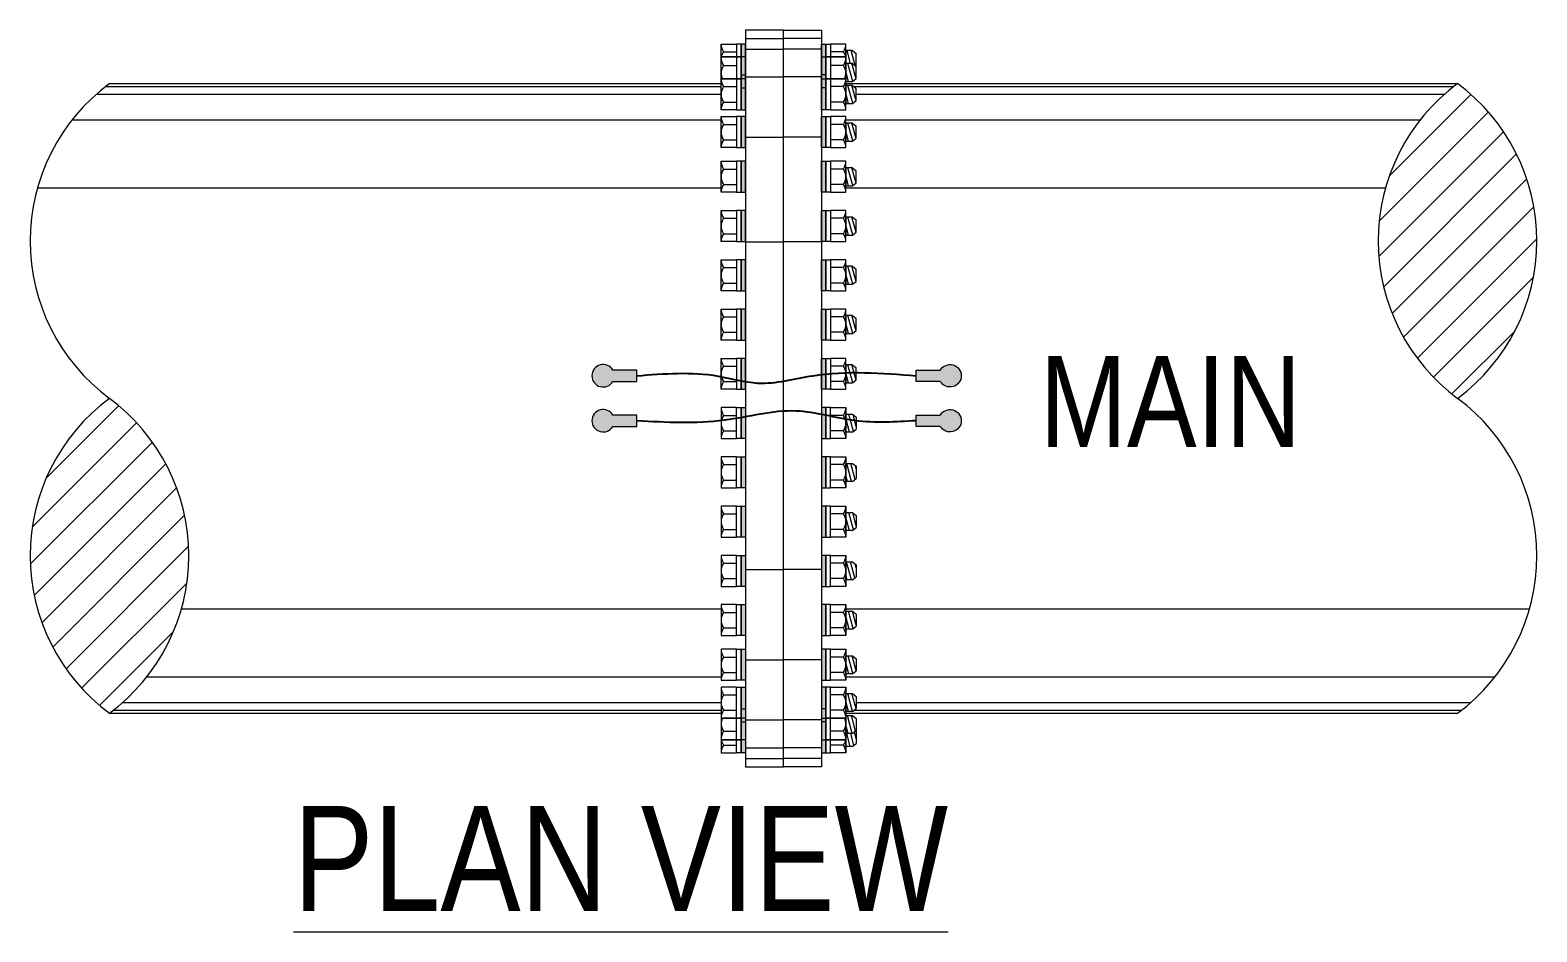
# Model space of a CAD drawing. Header units: inches. Extents: x 0 to 4744, y 0 to 4696.
# Drawn here: x 1260.07 to 1288.78, y 2408.95 to 2426.13 of the extents above; entities that cross this region are included whole.
import ezdxf

# ---------------------------------------------------------------- set-up
doc = ezdxf.new("R2010")
doc.units = ezdxf.units.IN
doc.header["$LTSCALE"] = 0.2
doc.header["$MEASUREMENT"] = 0
for name, color, linetype, lineweight in [('E-WELD', 52, 'Continuous', 15), ('E-WIRE-LEAD', 50, 'Continuous', 25), ('G-ANNO', 122, 'Continuous', 20), ('U-PIPE', 4, 'Continuous', 15)]:
    doc.layers.add(name, color=color, linetype=linetype, lineweight=lineweight)
doc.styles.get("Standard").update_dxf_attribs({"font": 'ARIALN.TTF'})
pattern_1 = [(105, (952.4833, 1851.90605), (-0.072445042, -0.0194115904), [])]
pattern_2 = [(105, (952.4833, 1851.64406), (-0.072445042, -0.0194115904), [])]
pattern_3 = [(105, (952.4833, 1852.32403), (-0.072445042, -0.0194115904), [])]
pattern_4 = [(105, (952.4833, 1851.18762), (-0.072445042, -0.0194115904), [])]
pattern_5 = [(105, (952.4833, 1850.33618), (-0.072445042, -0.0194115904), [])]
pattern_6 = [(105, (952.4833, 1849.3974), (-0.072445042, -0.0194115904), [])]
pattern_7 = [(105, (952.4833, 1848.45862), (-0.072445042, -0.0194115904), [])]
pattern_8 = [(105, (952.4833, 1847.51983), (-0.072445042, -0.0194115904), [])]
pattern_9 = [(105, (952.4833, 1846.58105), (-0.072445042, -0.0194115904), [])]

msp = doc.modelspace()

# ---------------------------------------------------------------- hatches: boundary and pattern name
at = {"layer": 'E-WELD'}
h = msp.add_hatch(color=256, dxfattribs=at)
h.dxf.hatch_style = 1
h.paths.add_polyline_path([(1271.17217, 2419.44004, -3.73205081), (1271.17217, 2419.65432), (1271.62945, 2419.65432), (1271.62945, 2419.44004)])
h = msp.add_hatch(color=256, dxfattribs=at)
h.dxf.hatch_style = 1
h.paths.add_polyline_path([(1277.41139, 2419.44004), (1276.95411, 2419.44004), (1276.95411, 2419.65432), (1277.41139, 2419.65432, -3.73205081)])
h = msp.add_hatch(color=256, dxfattribs=at)
h.dxf.hatch_style = 1
h.paths.add_polyline_path([(1271.17217, 2418.79718), (1271.62945, 2418.79718), (1271.62945, 2418.5829), (1271.17217, 2418.5829, -3.73205081)])
h = msp.add_hatch(color=256, dxfattribs=at)
h.dxf.hatch_style = 1
h.paths.add_polyline_path([(1277.41139, 2418.5829), (1276.95411, 2418.5829), (1276.95411, 2418.79718), (1277.41139, 2418.79718, -3.73205081)])
at = {"layer": 'U-PIPE'}
h = msp.add_hatch(color=256, dxfattribs=at)
h.dxf.hatch_style = 1
h.paths.add_polyline_path([(1273.7021, 2425.27923), (1273.61435, 2425.27923), (1273.61435, 2425.86975), (1273.7021, 2425.86975)])
h = msp.add_hatch(color=256, dxfattribs=at)
h.dxf.hatch_style = 1
h.paths.add_polyline_path([(1275.14508, 2425.27923), (1275.23283, 2425.27923), (1275.23283, 2425.86975), (1275.14508, 2425.86975)])
h = msp.add_hatch(color=256, dxfattribs=at)
h.dxf.hatch_style = 1
h.paths.add_polyline_path([(1273.7021, 2425.03205), (1273.61435, 2425.03205), (1273.61435, 2425.62257), (1273.7021, 2425.62257)])
h = msp.add_hatch(color=256, dxfattribs=at)
h.dxf.hatch_style = 1
h.paths.add_polyline_path([(1275.14508, 2425.03205), (1275.23283, 2425.03205), (1275.23283, 2425.62257), (1275.14508, 2425.62257)])
h = msp.add_hatch(dxfattribs=at)
h.set_pattern_fill('ANSI31', color=256, scale=0.600005, angle=60)
h.set_pattern_definition(pattern_2)
h.paths.add_polyline_path([(1275.73853, 2425.49899), (1275.61233, 2425.49899), (1275.61233, 2425.74617), (1275.73853, 2425.74617), (1275.81119, 2425.68983), (1275.81119, 2425.45915), (1275.80054, 2425.4509)])
h = msp.add_hatch(dxfattribs=at)
h.set_pattern_fill('ANSI31', color=256, scale=0.600005, angle=60)
h.set_pattern_definition(pattern_3)
h.paths.add_polyline_path([(1275.73853, 2425.15563), (1275.81119, 2425.21197), (1275.81119, 2425.44264), (1275.73853, 2425.49899), (1275.61233, 2425.49899), (1275.61233, 2425.15563)])
h = msp.add_hatch(color=256, dxfattribs=at)
h.dxf.hatch_style = 1
h.paths.add_polyline_path([(1273.7021, 2424.61407), (1273.61435, 2424.61407), (1273.61435, 2425.20459), (1273.7021, 2425.20459)])
h = msp.add_hatch(color=256, dxfattribs=at)
h.dxf.hatch_style = 1
h.paths.add_polyline_path([(1275.14508, 2424.61407), (1275.23283, 2424.61407), (1275.23283, 2425.20459), (1275.14508, 2425.20459)])
h = msp.add_hatch(dxfattribs=at)
h.set_pattern_fill('ANSI31', color=256, scale=0.600005, angle=60)
h.set_pattern_definition(pattern_1)
h.paths.add_polyline_path([(1275.73853, 2424.73765), (1275.81119, 2424.79399), (1275.81119, 2425.02467), (1275.73853, 2425.08101), (1275.61233, 2425.08101), (1275.61233, 2424.73765)])
h = msp.add_hatch(dxfattribs=at)
h.set_pattern_fill('ANSI31', color=256, scale=3.781419, angle=360)
h.set_pattern_definition([(45, (612.0798, 5656.65684), (-0.33423339, 0.33423339), [])])
h.paths.add_polyline_path([(1287.26769, 2419.11665, 0.50375448), (1287.26769, 2425.11665, 0.50375448)])
h = msp.add_hatch(color=256, dxfattribs=at)
h.dxf.hatch_style = 1
h.paths.add_polyline_path([(1273.7021, 2423.89563), (1273.61435, 2423.89563), (1273.61435, 2424.48616), (1273.7021, 2424.48616)])
h = msp.add_hatch(color=256, dxfattribs=at)
h.dxf.hatch_style = 1
h.paths.add_polyline_path([(1275.14508, 2423.89563), (1275.23283, 2423.89563), (1275.23283, 2424.48616), (1275.14508, 2424.48616)])
h = msp.add_hatch(dxfattribs=at)
h.set_pattern_fill('ANSI31', color=256, scale=0.600005, angle=60)
h.set_pattern_definition(pattern_4)
h.paths.add_polyline_path([(1275.73853, 2424.01921), (1275.81119, 2424.07556), (1275.81119, 2424.30623), (1275.73853, 2424.36258), (1275.61233, 2424.36258), (1275.61233, 2424.01921)])
h = msp.add_hatch(color=256, dxfattribs=at)
h.dxf.hatch_style = 1
h.paths.add_polyline_path([(1273.7021, 2423.0442), (1273.61435, 2423.0442), (1273.61435, 2423.63472), (1273.7021, 2423.63472)])
h = msp.add_hatch(color=256, dxfattribs=at)
h.dxf.hatch_style = 1
h.paths.add_polyline_path([(1275.14508, 2423.0442), (1275.23283, 2423.0442), (1275.23283, 2423.63472), (1275.14508, 2423.63472)])
h = msp.add_hatch(dxfattribs=at)
h.set_pattern_fill('ANSI31', color=256, scale=0.600005, angle=60)
h.set_pattern_definition(pattern_5)
h.paths.add_polyline_path([(1275.73853, 2423.16778), (1275.81119, 2423.22412), (1275.81119, 2423.4548), (1275.73853, 2423.51114), (1275.61233, 2423.51114), (1275.61233, 2423.16778)])
h = msp.add_hatch(color=256, dxfattribs=at)
h.dxf.hatch_style = 1
h.paths.add_polyline_path([(1273.7021, 2422.10542), (1273.61435, 2422.10542), (1273.61435, 2422.69594), (1273.7021, 2422.69594)])
h = msp.add_hatch(color=256, dxfattribs=at)
h.dxf.hatch_style = 1
h.paths.add_polyline_path([(1275.14508, 2422.10542), (1275.23283, 2422.10542), (1275.23283, 2422.69594), (1275.14508, 2422.69594)])
h = msp.add_hatch(dxfattribs=at)
h.set_pattern_fill('ANSI31', color=256, scale=0.600005, angle=60)
h.set_pattern_definition(pattern_6)
h.paths.add_polyline_path([(1275.73853, 2422.229), (1275.81119, 2422.28534), (1275.81119, 2422.51601), (1275.73853, 2422.57236), (1275.61233, 2422.57236), (1275.61233, 2422.229)])
h = msp.add_hatch(color=256, dxfattribs=at)
h.dxf.hatch_style = 1
h.paths.add_polyline_path([(1273.7021, 2421.16663), (1273.61435, 2421.16663), (1273.61435, 2421.75715), (1273.7021, 2421.75715)])
h = msp.add_hatch(color=256, dxfattribs=at)
h.dxf.hatch_style = 1
h.paths.add_polyline_path([(1275.14508, 2421.16663), (1275.23283, 2421.16663), (1275.23283, 2421.75715), (1275.14508, 2421.75715)])
h = msp.add_hatch(dxfattribs=at)
h.set_pattern_fill('ANSI31', color=256, scale=0.600005, angle=60)
h.set_pattern_definition(pattern_7)
h.paths.add_polyline_path([(1275.73853, 2421.29021), (1275.81119, 2421.34656), (1275.81119, 2421.57723), (1275.73853, 2421.63357), (1275.61233, 2421.63357), (1275.61233, 2421.29021)])
h = msp.add_hatch(color=256, dxfattribs=at)
h.dxf.hatch_style = 1
h.paths.add_polyline_path([(1273.7021, 2420.22785), (1273.61435, 2420.22785), (1273.61435, 2420.81837), (1273.7021, 2420.81837)])
h = msp.add_hatch(color=256, dxfattribs=at)
h.dxf.hatch_style = 1
h.paths.add_polyline_path([(1275.14508, 2420.22785), (1275.23283, 2420.22785), (1275.23283, 2420.81837), (1275.14508, 2420.81837)])
h = msp.add_hatch(dxfattribs=at)
h.set_pattern_fill('ANSI31', color=256, scale=0.600005, angle=60)
h.set_pattern_definition(pattern_8)
h.paths.add_polyline_path([(1275.73853, 2420.35143), (1275.81119, 2420.40777), (1275.81119, 2420.63845), (1275.73853, 2420.69479), (1275.61233, 2420.69479), (1275.61233, 2420.35143)])
h = msp.add_hatch(color=256, dxfattribs=at)
h.dxf.hatch_style = 1
h.paths.add_polyline_path([(1273.7021, 2419.28907), (1273.61435, 2419.28907), (1273.61435, 2419.87959), (1273.7021, 2419.87959)])
h = msp.add_hatch(color=256, dxfattribs=at)
h.dxf.hatch_style = 1
h.paths.add_polyline_path([(1275.14508, 2419.28907), (1275.23283, 2419.28907), (1275.23283, 2419.87959), (1275.14508, 2419.87959)])
h = msp.add_hatch(dxfattribs=at)
h.set_pattern_fill('ANSI31', color=256, scale=0.600005, angle=60)
h.set_pattern_definition(pattern_9)
h.paths.add_polyline_path([(1275.73853, 2419.41265), (1275.81119, 2419.46899), (1275.81119, 2419.69966), (1275.73853, 2419.75601), (1275.61233, 2419.75601), (1275.61233, 2419.41265)])
h = msp.add_hatch(dxfattribs=at)
h.set_pattern_fill('ANSI31', color=256, scale=3.781419, angle=360)
h.set_pattern_definition([(45, (707.22223, 5656.65684), (-0.33423339, 0.33423339), [])])
h.paths.add_polyline_path([(1261.57948, 2419.11665, 0.50375448), (1261.57948, 2413.11665, 0.50375448)])
h = msp.add_hatch(color=256, dxfattribs=at)
h.dxf.hatch_style = 1
h.paths.add_polyline_path([(1273.7021, 2418.94081), (1273.61435, 2418.94081), (1273.61435, 2418.35028), (1273.7021, 2418.35028)])
h = msp.add_hatch(color=256, dxfattribs=at)
h.dxf.hatch_style = 1
h.paths.add_polyline_path([(1275.14508, 2418.94081), (1275.23283, 2418.94081), (1275.23283, 2418.35028), (1275.14508, 2418.35028)])
h = msp.add_hatch(dxfattribs=at)
h.set_pattern_fill('ANSI31', color=256, scale=0.600005, angle=60)
h.set_pattern_definition(pattern_9)
h.paths.add_polyline_path([(1275.73853, 2418.81723), (1275.81119, 2418.76088), (1275.81119, 2418.53021), (1275.73853, 2418.47386), (1275.61233, 2418.47386), (1275.61233, 2418.81723)])
h = msp.add_hatch(color=256, dxfattribs=at)
h.dxf.hatch_style = 1
h.paths.add_polyline_path([(1273.7021, 2418.00202), (1273.61435, 2418.00202), (1273.61435, 2417.4115), (1273.7021, 2417.4115)])
h = msp.add_hatch(color=256, dxfattribs=at)
h.dxf.hatch_style = 1
h.paths.add_polyline_path([(1275.14508, 2418.00202), (1275.23283, 2418.00202), (1275.23283, 2417.4115), (1275.14508, 2417.4115)])
h = msp.add_hatch(dxfattribs=at)
h.set_pattern_fill('ANSI31', color=256, scale=0.600005, angle=60)
h.set_pattern_definition(pattern_8)
h.paths.add_polyline_path([(1275.73853, 2417.87844), (1275.81119, 2417.8221), (1275.81119, 2417.59143), (1275.73853, 2417.53508), (1275.61233, 2417.53508), (1275.61233, 2417.87844)])
h = msp.add_hatch(color=256, dxfattribs=at)
h.dxf.hatch_style = 1
h.paths.add_polyline_path([(1273.7021, 2417.06324), (1273.61435, 2417.06324), (1273.61435, 2416.47272), (1273.7021, 2416.47272)])
h = msp.add_hatch(color=256, dxfattribs=at)
h.dxf.hatch_style = 1
h.paths.add_polyline_path([(1275.14508, 2417.06324), (1275.23283, 2417.06324), (1275.23283, 2416.47272), (1275.14508, 2416.47272)])
h = msp.add_hatch(dxfattribs=at)
h.set_pattern_fill('ANSI31', color=256, scale=0.600005, angle=60)
h.set_pattern_definition(pattern_7)
h.paths.add_polyline_path([(1275.73853, 2416.93966), (1275.81119, 2416.88331), (1275.81119, 2416.65264), (1275.73853, 2416.5963), (1275.61233, 2416.5963), (1275.61233, 2416.93966)])
h = msp.add_hatch(color=256, dxfattribs=at)
h.dxf.hatch_style = 1
h.paths.add_polyline_path([(1273.7021, 2416.12446), (1273.61435, 2416.12446), (1273.61435, 2415.53393), (1273.7021, 2415.53393)])
h = msp.add_hatch(color=256, dxfattribs=at)
h.dxf.hatch_style = 1
h.paths.add_polyline_path([(1275.14508, 2416.12446), (1275.23283, 2416.12446), (1275.23283, 2415.53393), (1275.14508, 2415.53393)])
h = msp.add_hatch(dxfattribs=at)
h.set_pattern_fill('ANSI31', color=256, scale=0.600005, angle=60)
h.set_pattern_definition(pattern_6)
h.paths.add_polyline_path([(1275.73853, 2416.00088), (1275.81119, 2415.94453), (1275.81119, 2415.71386), (1275.73853, 2415.65751), (1275.61233, 2415.65751), (1275.61233, 2416.00088)])
h = msp.add_hatch(color=256, dxfattribs=at)
h.dxf.hatch_style = 1
h.paths.add_polyline_path([(1273.7021, 2415.18567), (1273.61435, 2415.18567), (1273.61435, 2414.59515), (1273.7021, 2414.59515)])
h = msp.add_hatch(color=256, dxfattribs=at)
h.dxf.hatch_style = 1
h.paths.add_polyline_path([(1275.14508, 2415.18567), (1275.23283, 2415.18567), (1275.23283, 2414.59515), (1275.14508, 2414.59515)])
h = msp.add_hatch(dxfattribs=at)
h.set_pattern_fill('ANSI31', color=256, scale=0.600005, angle=60)
h.set_pattern_definition(pattern_5)
h.paths.add_polyline_path([(1275.73853, 2415.06209), (1275.81119, 2415.00575), (1275.81119, 2414.77508), (1275.73853, 2414.71873), (1275.61233, 2414.71873), (1275.61233, 2415.06209)])
h = msp.add_hatch(color=256, dxfattribs=at)
h.dxf.hatch_style = 1
h.paths.add_polyline_path([(1273.7021, 2414.33424), (1273.61435, 2414.33424), (1273.61435, 2413.74372), (1273.7021, 2413.74372)])
h = msp.add_hatch(color=256, dxfattribs=at)
h.dxf.hatch_style = 1
h.paths.add_polyline_path([(1275.14508, 2414.33424), (1275.23283, 2414.33424), (1275.23283, 2413.74372), (1275.14508, 2413.74372)])
h = msp.add_hatch(dxfattribs=at)
h.set_pattern_fill('ANSI31', color=256, scale=0.600005, angle=60)
h.set_pattern_definition(pattern_4)
h.paths.add_polyline_path([(1275.73853, 2414.21066), (1275.81119, 2414.15431), (1275.81119, 2413.92364), (1275.73853, 2413.8673), (1275.61233, 2413.8673), (1275.61233, 2414.21066)])
h = msp.add_hatch(color=256, dxfattribs=at)
h.dxf.hatch_style = 1
h.paths.add_polyline_path([(1273.7021, 2413.6158), (1273.61435, 2413.6158), (1273.61435, 2413.02528), (1273.7021, 2413.02528)])
h = msp.add_hatch(color=256, dxfattribs=at)
h.dxf.hatch_style = 1
h.paths.add_polyline_path([(1275.14508, 2413.6158), (1275.23283, 2413.6158), (1275.23283, 2413.02528), (1275.14508, 2413.02528)])
h = msp.add_hatch(dxfattribs=at)
h.set_pattern_fill('ANSI31', color=256, scale=0.600005, angle=60)
h.set_pattern_definition(pattern_1)
h.paths.add_polyline_path([(1275.73853, 2413.49222), (1275.81119, 2413.43588), (1275.81119, 2413.20521), (1275.73853, 2413.14886), (1275.61233, 2413.14886), (1275.61233, 2413.49222)])
h = msp.add_hatch(color=256, dxfattribs=at)
h.dxf.hatch_style = 1
h.paths.add_polyline_path([(1273.7021, 2413.19782), (1273.61435, 2413.19782), (1273.61435, 2412.6073), (1273.7021, 2412.6073)])
h = msp.add_hatch(color=256, dxfattribs=at)
h.dxf.hatch_style = 1
h.paths.add_polyline_path([(1275.14508, 2413.19782), (1275.23283, 2413.19782), (1275.23283, 2412.6073), (1275.14508, 2412.6073)])
h = msp.add_hatch(color=256, dxfattribs=at)
h.dxf.hatch_style = 1
h.paths.add_polyline_path([(1273.7021, 2412.95064), (1273.61435, 2412.95064), (1273.61435, 2412.36012), (1273.7021, 2412.36012)])
h = msp.add_hatch(color=256, dxfattribs=at)
h.dxf.hatch_style = 1
h.paths.add_polyline_path([(1275.14508, 2412.95064), (1275.23283, 2412.95064), (1275.23283, 2412.36012), (1275.14508, 2412.36012)])
h = msp.add_hatch(dxfattribs=at)
h.set_pattern_fill('ANSI31', color=256, scale=0.600005, angle=60)
h.set_pattern_definition(pattern_3)
h.paths.add_polyline_path([(1275.73853, 2413.07424), (1275.81119, 2413.0179), (1275.81119, 2412.78723), (1275.73853, 2412.73088), (1275.61233, 2412.73088), (1275.61233, 2413.07424)])
h = msp.add_hatch(dxfattribs=at)
h.set_pattern_fill('ANSI31', color=256, scale=0.600005, angle=60)
h.set_pattern_definition(pattern_2)
h.paths.add_polyline_path([(1275.73853, 2412.73088), (1275.61233, 2412.73088), (1275.61233, 2412.4837), (1275.73853, 2412.4837), (1275.81119, 2412.54005), (1275.81119, 2412.77072), (1275.80054, 2412.77897)])

# ---------------------------------------------------------------- linework, layer by layer
at = {"layer": 'E-WELD'}
for points in [[(1271.17217, 2419.44004), (1271.62945, 2419.44004), (1271.62945, 2419.65432), (1271.17217, 2419.65432, 3.73205081)], [(1277.41139, 2419.44004), (1276.95411, 2419.44004), (1276.95411, 2419.65432), (1277.41139, 2419.65432, -3.73205081)], [(1271.17217, 2418.5829), (1271.62945, 2418.5829), (1271.62945, 2418.79718), (1271.17217, 2418.79718, 3.73205081)], [(1277.41139, 2418.5829), (1276.95411, 2418.5829), (1276.95411, 2418.79718), (1277.41139, 2418.79718, -3.73205081)]]:
    msp.add_lwpolyline(points, format="xyb", close=True, dxfattribs=at)
at = {"layer": 'E-WIRE-LEAD'}
for points in [[(1271.62945, 2419.54718), (1273.17735, 2419.54141), (1273.93059, 2419.4087), (1274.98327, 2419.54758), (1276.95411, 2419.54718)], [(1276.95411, 2418.69004), (1275.78692, 2418.69269), (1274.66222, 2418.87477), (1273.30083, 2418.69886), (1271.62945, 2418.69004)]]:
    msp.add_spline(points, degree=3, dxfattribs=at)
at = {"layer": 'U-PIPE'}
for p, q in [((1273.7021, 2425.97573), (1274.42359, 2425.97573)), ((1275.14508, 2425.97573), (1274.42359, 2425.97573)), ((1273.27853, 2425.72212), (1273.5266, 2425.72212)), ((1273.7021, 2425.77028), (1274.42359, 2425.77028)), ((1275.14508, 2425.77028), (1274.42359, 2425.77028)), ((1275.56865, 2425.72212), (1275.32058, 2425.72212)), ((1275.73853, 2425.74617), (1275.81119, 2425.68983)), ((1275.73853, 2425.49899), (1275.81119, 2425.44264)), ((1273.27853, 2425.45842), (1273.5266, 2425.45842)), ((1273.7021, 2425.24198), (1274.42359, 2425.24198)), ((1275.14508, 2425.24198), (1274.42359, 2425.24198)), ((1275.56865, 2425.45842), (1275.32058, 2425.45842)), ((1275.73853, 2425.15563), (1275.81119, 2425.21197)), ((1275.80054, 2425.4509), (1275.81119, 2425.45915)), ((1261.32622, 2424.91135), (1273.23484, 2424.91135)), ((1261.50102, 2425.05692), (1273.23484, 2425.05692)), ((1261.57948, 2425.11665), (1273.23484, 2425.11665)), ((1273.27853, 2425.05696), (1273.5266, 2425.05696)), ((1275.56865, 2425.05696), (1275.32058, 2425.05696)), ((1275.61233, 2425.11665), (1287.26769, 2425.11665)), ((1275.73853, 2425.08101), (1275.81119, 2425.02467)), ((1275.76959, 2425.05692), (1287.18924, 2425.05692)), ((1275.81119, 2424.91135), (1287.01443, 2424.91135)), ((1273.27853, 2424.7617), (1273.5266, 2424.7617)), ((1275.56865, 2424.7617), (1275.32058, 2424.7617)), ((1275.73853, 2424.73765), (1275.81119, 2424.79399)), ((1260.86587, 2424.42305), (1273.23484, 2424.42305)), ((1273.27853, 2424.33853), (1273.5266, 2424.33853)), ((1275.56865, 2424.33853), (1275.32058, 2424.33853)), ((1275.61233, 2424.42305), (1286.55409, 2424.42305)), ((1275.73853, 2424.36258), (1275.81119, 2424.30623)), ((1273.7021, 2424.09735), (1274.42359, 2424.09735)), ((1275.14508, 2424.09735), (1274.42359, 2424.09735)), ((1275.73853, 2424.01921), (1275.81119, 2424.07556)), ((1273.27853, 2424.04326), (1273.5266, 2424.04326)), ((1275.56865, 2424.04326), (1275.32058, 2424.04326)), ((1273.27853, 2423.48709), (1273.5266, 2423.48709)), ((1275.56865, 2423.48709), (1275.32058, 2423.48709)), ((1275.73853, 2423.51114), (1275.81119, 2423.4548)), ((1273.27853, 2423.19183), (1273.5266, 2423.19183)), ((1275.56865, 2423.19183), (1275.32058, 2423.19183)), ((1275.73853, 2423.16778), (1275.81119, 2423.22412)), ((1260.20811, 2423.12905), (1273.23484, 2423.12905)), ((1275.61233, 2423.12905), (1285.89632, 2423.12905)), ((1273.27853, 2422.54831), (1273.5266, 2422.54831)), ((1275.56865, 2422.54831), (1275.32058, 2422.54831)), ((1275.73853, 2422.57236), (1275.81119, 2422.51601)), ((1273.27853, 2422.25305), (1273.5266, 2422.25305)), ((1273.7021, 2422.0999), (1274.42359, 2422.0999)), ((1275.14508, 2422.0999), (1274.42359, 2422.0999)), ((1275.56865, 2422.25305), (1275.32058, 2422.25305)), ((1275.73853, 2422.229), (1275.81119, 2422.28534)), ((1273.27853, 2421.60952), (1273.5266, 2421.60952)), ((1275.56865, 2421.60952), (1275.32058, 2421.60952)), ((1275.73853, 2421.63357), (1275.81119, 2421.57723)), ((1273.27853, 2421.31426), (1273.5266, 2421.31426)), ((1275.56865, 2421.31426), (1275.32058, 2421.31426)), ((1275.73853, 2421.29021), (1275.81119, 2421.34656)), ((1273.27853, 2420.67074), (1273.5266, 2420.67074)), ((1275.56865, 2420.67074), (1275.32058, 2420.67074)), ((1275.73853, 2420.69479), (1275.81119, 2420.63845)), ((1273.27853, 2420.37548), (1273.5266, 2420.37548)), ((1275.56865, 2420.37548), (1275.32058, 2420.37548)), ((1275.73853, 2420.35143), (1275.81119, 2420.40777)), ((1275.73853, 2419.75601), (1275.81119, 2419.69966)), ((1273.27853, 2419.73196), (1273.5266, 2419.73196)), ((1275.56865, 2419.73196), (1275.32058, 2419.73196)), ((1275.73853, 2419.41265), (1275.81119, 2419.46899)), ((1273.27853, 2419.4367), (1273.5266, 2419.4367)), ((1275.56865, 2419.4367), (1275.32058, 2419.4367)), ((1273.27853, 2418.79317), (1273.5266, 2418.79317)), ((1275.56865, 2418.79317), (1275.32058, 2418.79317)), ((1275.73853, 2418.81723), (1275.81119, 2418.76088)), ((1273.27853, 2418.49791), (1273.5266, 2418.49791)), ((1275.56865, 2418.49791), (1275.32058, 2418.49791)), ((1275.73853, 2418.47386), (1275.81119, 2418.53021)), ((1273.27853, 2417.85439), (1273.5266, 2417.85439)), ((1275.56865, 2417.85439), (1275.32058, 2417.85439)), ((1275.73853, 2417.87844), (1275.81119, 2417.8221)), ((1273.27853, 2417.55913), (1273.5266, 2417.55913)), ((1275.56865, 2417.55913), (1275.32058, 2417.55913)), ((1275.73853, 2417.53508), (1275.81119, 2417.59143)), ((1273.27853, 2416.91561), (1273.5266, 2416.91561)), ((1275.56865, 2416.91561), (1275.32058, 2416.91561)), ((1275.73853, 2416.93966), (1275.81119, 2416.88331)), ((1273.27853, 2416.62035), (1273.5266, 2416.62035)), ((1275.56865, 2416.62035), (1275.32058, 2416.62035)), ((1275.73853, 2416.5963), (1275.81119, 2416.65264)), ((1273.27853, 2415.97683), (1273.5266, 2415.97683)), ((1273.7021, 2415.85255), (1274.42359, 2415.85255)), ((1275.14508, 2415.85255), (1274.42359, 2415.85255)), ((1275.56865, 2415.97683), (1275.32058, 2415.97683)), ((1275.73853, 2416.00088), (1275.81119, 2415.94453)), ((1273.27853, 2415.68156), (1273.5266, 2415.68156)), ((1275.56865, 2415.68156), (1275.32058, 2415.68156)), ((1275.73853, 2415.65751), (1275.81119, 2415.71386)), ((1262.95085, 2415.10426), (1273.23484, 2415.10426)), ((1273.27853, 2415.03804), (1273.5266, 2415.03804)), ((1275.56865, 2415.03804), (1275.32058, 2415.03804)), ((1275.61233, 2415.10426), (1288.63907, 2415.10426)), ((1275.73853, 2415.06209), (1275.81119, 2415.00575)), ((1273.27853, 2414.74278), (1273.5266, 2414.74278)), ((1275.56865, 2414.74278), (1275.32058, 2414.74278)), ((1275.73853, 2414.71873), (1275.81119, 2414.77508)), ((1273.27853, 2414.18661), (1273.5266, 2414.18661)), ((1273.7021, 2414.13252), (1274.42359, 2414.13252)), ((1275.14508, 2414.13252), (1274.42359, 2414.13252)), ((1275.56865, 2414.18661), (1275.32058, 2414.18661)), ((1275.73853, 2414.21066), (1275.81119, 2414.15431)), ((1262.29309, 2413.81026), (1273.23484, 2413.81026)), ((1273.27853, 2413.89135), (1273.5266, 2413.89135)), ((1275.56865, 2413.89135), (1275.32058, 2413.89135)), ((1275.61233, 2413.81026), (1287.9813, 2413.81026)), ((1275.73853, 2413.8673), (1275.81119, 2413.92364)), ((1273.27853, 2413.46817), (1273.5266, 2413.46817)), ((1275.56865, 2413.46817), (1275.32058, 2413.46817)), ((1275.73853, 2413.49222), (1275.81119, 2413.43588)), ((1261.65794, 2413.17639), (1273.23484, 2413.17639)), ((1261.83275, 2413.32196), (1273.23484, 2413.32196)), ((1273.27853, 2413.17291), (1273.5266, 2413.17291)), ((1275.56865, 2413.17291), (1275.32058, 2413.17291)), ((1275.73853, 2413.14886), (1275.81119, 2413.20521)), ((1275.77402, 2413.17639), (1287.34615, 2413.17639)), ((1275.81119, 2413.32196), (1287.52096, 2413.32196)), ((1261.57948, 2413.11665), (1273.23484, 2413.11665)), ((1273.7021, 2412.98789), (1274.42359, 2412.98789)), ((1275.14508, 2412.98789), (1274.42359, 2412.98789)), ((1275.61233, 2413.11665), (1287.2677, 2413.11665)), ((1275.73853, 2413.07424), (1275.81119, 2413.0179)), ((1273.27853, 2412.77145), (1273.5266, 2412.77145)), ((1275.56865, 2412.77145), (1275.32058, 2412.77145)), ((1275.73853, 2412.73088), (1275.81119, 2412.78723)), ((1275.80054, 2412.77897), (1275.81119, 2412.77072)), ((1273.27853, 2412.50775), (1273.5266, 2412.50775)), ((1273.7021, 2412.45959), (1274.42359, 2412.45959)), ((1275.14508, 2412.45959), (1274.42359, 2412.45959)), ((1275.56865, 2412.50775), (1275.32058, 2412.50775)), ((1275.73853, 2412.4837), (1275.81119, 2412.54005)), ((1273.7021, 2412.25414), (1274.42359, 2412.25414)), ((1275.14508, 2412.25414), (1274.42359, 2412.25414))]:
    msp.add_line(p, q, dxfattribs=at)
for points in [[(1273.7021, 2412.0957), (1274.42359, 2412.0957), (1274.42359, 2426.13417), (1273.7021, 2426.13417)], [(1275.14508, 2412.0957), (1274.42359, 2412.0957), (1274.42359, 2426.13417), (1275.14508, 2426.13417)], [(1273.5266, 2425.62257), (1273.23484, 2425.62257), (1273.23484, 2425.86975), (1273.5266, 2425.86975)], [(1273.5266, 2425.62257), (1273.61435, 2425.62257), (1273.61435, 2425.86975), (1273.5266, 2425.86975)], [(1273.61435, 2425.27923), (1273.7021, 2425.27923), (1273.7021, 2425.86975), (1273.61435, 2425.86975)], [(1275.23283, 2425.27923), (1275.14508, 2425.27923), (1275.14508, 2425.86975), (1275.23283, 2425.86975)], [(1275.32058, 2425.62257), (1275.23283, 2425.62257), (1275.23283, 2425.86975), (1275.32058, 2425.86975)], [(1275.32058, 2425.62257), (1275.61233, 2425.62257), (1275.61233, 2425.86975), (1275.32058, 2425.86975)], [(1273.5266, 2425.20459), (1273.23484, 2425.20459), (1273.23484, 2425.62257), (1273.5266, 2425.62257)], [(1273.5266, 2425.20459), (1273.61435, 2425.20459), (1273.61435, 2425.62257), (1273.5266, 2425.62257)], [(1273.61435, 2425.03205), (1273.7021, 2425.03205), (1273.7021, 2425.62257), (1273.61435, 2425.62257)], [(1275.23283, 2425.03205), (1275.14508, 2425.03205), (1275.14508, 2425.62257), (1275.23283, 2425.62257)], [(1275.32058, 2425.20459), (1275.23283, 2425.20459), (1275.23283, 2425.62257), (1275.32058, 2425.62257)], [(1275.32058, 2425.20459), (1275.61233, 2425.20459), (1275.61233, 2425.62257), (1275.32058, 2425.62257)], [(1273.5266, 2424.61407), (1273.23484, 2424.61407), (1273.23484, 2425.20459), (1273.5266, 2425.20459)], [(1273.5266, 2424.61407), (1273.61435, 2424.61407), (1273.61435, 2425.20459), (1273.5266, 2425.20459)], [(1273.61435, 2424.61407), (1273.7021, 2424.61407), (1273.7021, 2425.20459), (1273.61435, 2425.20459)], [(1275.23283, 2424.61407), (1275.14508, 2424.61407), (1275.14508, 2425.20459), (1275.23283, 2425.20459)], [(1275.32058, 2424.61407), (1275.23283, 2424.61407), (1275.23283, 2425.20459), (1275.32058, 2425.20459)], [(1275.32058, 2424.61407), (1275.61233, 2424.61407), (1275.61233, 2425.20459), (1275.32058, 2425.20459)], [(1273.5266, 2423.89563), (1273.23484, 2423.89563), (1273.23484, 2424.48616), (1273.5266, 2424.48616)], [(1273.5266, 2423.89563), (1273.61435, 2423.89563), (1273.61435, 2424.48616), (1273.5266, 2424.48616)], [(1273.61435, 2423.89563), (1273.7021, 2423.89563), (1273.7021, 2424.48616), (1273.61435, 2424.48616)], [(1275.23283, 2423.89563), (1275.14508, 2423.89563), (1275.14508, 2424.48616), (1275.23283, 2424.48616)], [(1275.32058, 2423.89563), (1275.23283, 2423.89563), (1275.23283, 2424.48616), (1275.32058, 2424.48616)], [(1275.32058, 2423.89563), (1275.61233, 2423.89563), (1275.61233, 2424.48616), (1275.32058, 2424.48616)], [(1273.5266, 2423.0442), (1273.23484, 2423.0442), (1273.23484, 2423.63472), (1273.5266, 2423.63472)], [(1273.5266, 2423.0442), (1273.61435, 2423.0442), (1273.61435, 2423.63472), (1273.5266, 2423.63472)], [(1273.61435, 2423.0442), (1273.7021, 2423.0442), (1273.7021, 2423.63472), (1273.61435, 2423.63472)], [(1275.23283, 2423.0442), (1275.14508, 2423.0442), (1275.14508, 2423.63472), (1275.23283, 2423.63472)], [(1275.32058, 2423.0442), (1275.23283, 2423.0442), (1275.23283, 2423.63472), (1275.32058, 2423.63472)], [(1275.32058, 2423.0442), (1275.61233, 2423.0442), (1275.61233, 2423.63472), (1275.32058, 2423.63472)], [(1273.5266, 2422.10542), (1273.23484, 2422.10542), (1273.23484, 2422.69594), (1273.5266, 2422.69594)], [(1273.5266, 2422.10542), (1273.61435, 2422.10542), (1273.61435, 2422.69594), (1273.5266, 2422.69594)], [(1273.61435, 2422.10542), (1273.7021, 2422.10542), (1273.7021, 2422.69594), (1273.61435, 2422.69594)], [(1275.23283, 2422.10542), (1275.14508, 2422.10542), (1275.14508, 2422.69594), (1275.23283, 2422.69594)], [(1275.32058, 2422.10542), (1275.23283, 2422.10542), (1275.23283, 2422.69594), (1275.32058, 2422.69594)], [(1275.32058, 2422.10542), (1275.61233, 2422.10542), (1275.61233, 2422.69594), (1275.32058, 2422.69594)], [(1273.5266, 2421.16663), (1273.23484, 2421.16663), (1273.23484, 2421.75715), (1273.5266, 2421.75715)], [(1273.5266, 2421.16663), (1273.61435, 2421.16663), (1273.61435, 2421.75715), (1273.5266, 2421.75715)], [(1273.61435, 2421.16663), (1273.7021, 2421.16663), (1273.7021, 2421.75715), (1273.61435, 2421.75715)], [(1275.23283, 2421.16663), (1275.14508, 2421.16663), (1275.14508, 2421.75715), (1275.23283, 2421.75715)], [(1275.32058, 2421.16663), (1275.23283, 2421.16663), (1275.23283, 2421.75715), (1275.32058, 2421.75715)], [(1275.32058, 2421.16663), (1275.61233, 2421.16663), (1275.61233, 2421.75715), (1275.32058, 2421.75715)], [(1273.5266, 2420.22785), (1273.23484, 2420.22785), (1273.23484, 2420.81837), (1273.5266, 2420.81837)], [(1273.5266, 2420.22785), (1273.61435, 2420.22785), (1273.61435, 2420.81837), (1273.5266, 2420.81837)], [(1273.61435, 2420.22785), (1273.7021, 2420.22785), (1273.7021, 2420.81837), (1273.61435, 2420.81837)], [(1275.23283, 2420.22785), (1275.14508, 2420.22785), (1275.14508, 2420.81837), (1275.23283, 2420.81837)], [(1275.32058, 2420.22785), (1275.23283, 2420.22785), (1275.23283, 2420.81837), (1275.32058, 2420.81837)], [(1275.32058, 2420.22785), (1275.61233, 2420.22785), (1275.61233, 2420.81837), (1275.32058, 2420.81837)], [(1273.5266, 2419.28907), (1273.23484, 2419.28907), (1273.23484, 2419.87959), (1273.5266, 2419.87959)], [(1273.5266, 2419.28907), (1273.61435, 2419.28907), (1273.61435, 2419.87959), (1273.5266, 2419.87959)], [(1273.61435, 2419.28907), (1273.7021, 2419.28907), (1273.7021, 2419.87959), (1273.61435, 2419.87959)], [(1275.23283, 2419.28907), (1275.14508, 2419.28907), (1275.14508, 2419.87959), (1275.23283, 2419.87959)], [(1275.32058, 2419.28907), (1275.23283, 2419.28907), (1275.23283, 2419.87959), (1275.32058, 2419.87959)], [(1275.32058, 2419.28907), (1275.61233, 2419.28907), (1275.61233, 2419.87959), (1275.32058, 2419.87959)], [(1273.5266, 2418.94081), (1273.23484, 2418.94081), (1273.23484, 2418.35028), (1273.5266, 2418.35028)], [(1273.5266, 2418.94081), (1273.61435, 2418.94081), (1273.61435, 2418.35028), (1273.5266, 2418.35028)], [(1273.61435, 2418.94081), (1273.7021, 2418.94081), (1273.7021, 2418.35028), (1273.61435, 2418.35028)], [(1275.23283, 2418.94081), (1275.14508, 2418.94081), (1275.14508, 2418.35028), (1275.23283, 2418.35028)], [(1275.32058, 2418.94081), (1275.23283, 2418.94081), (1275.23283, 2418.35028), (1275.32058, 2418.35028)], [(1275.32058, 2418.94081), (1275.61233, 2418.94081), (1275.61233, 2418.35028), (1275.32058, 2418.35028)], [(1273.5266, 2418.00202), (1273.23484, 2418.00202), (1273.23484, 2417.4115), (1273.5266, 2417.4115)], [(1273.5266, 2418.00202), (1273.61435, 2418.00202), (1273.61435, 2417.4115), (1273.5266, 2417.4115)], [(1273.61435, 2418.00202), (1273.7021, 2418.00202), (1273.7021, 2417.4115), (1273.61435, 2417.4115)], [(1275.23283, 2418.00202), (1275.14508, 2418.00202), (1275.14508, 2417.4115), (1275.23283, 2417.4115)], [(1275.32058, 2418.00202), (1275.23283, 2418.00202), (1275.23283, 2417.4115), (1275.32058, 2417.4115)], [(1275.32058, 2418.00202), (1275.61233, 2418.00202), (1275.61233, 2417.4115), (1275.32058, 2417.4115)], [(1273.5266, 2417.06324), (1273.23484, 2417.06324), (1273.23484, 2416.47272), (1273.5266, 2416.47272)], [(1273.5266, 2417.06324), (1273.61435, 2417.06324), (1273.61435, 2416.47272), (1273.5266, 2416.47272)], [(1273.61435, 2417.06324), (1273.7021, 2417.06324), (1273.7021, 2416.47272), (1273.61435, 2416.47272)], [(1275.23283, 2417.06324), (1275.14508, 2417.06324), (1275.14508, 2416.47272), (1275.23283, 2416.47272)], [(1275.32058, 2417.06324), (1275.23283, 2417.06324), (1275.23283, 2416.47272), (1275.32058, 2416.47272)], [(1275.32058, 2417.06324), (1275.61233, 2417.06324), (1275.61233, 2416.47272), (1275.32058, 2416.47272)], [(1273.5266, 2416.12446), (1273.23484, 2416.12446), (1273.23484, 2415.53393), (1273.5266, 2415.53393)], [(1273.5266, 2416.12446), (1273.61435, 2416.12446), (1273.61435, 2415.53393), (1273.5266, 2415.53393)], [(1273.61435, 2416.12446), (1273.7021, 2416.12446), (1273.7021, 2415.53393), (1273.61435, 2415.53393)], [(1275.23283, 2416.12446), (1275.14508, 2416.12446), (1275.14508, 2415.53393), (1275.23283, 2415.53393)], [(1275.32058, 2416.12446), (1275.23283, 2416.12446), (1275.23283, 2415.53393), (1275.32058, 2415.53393)], [(1275.32058, 2416.12446), (1275.61233, 2416.12446), (1275.61233, 2415.53393), (1275.32058, 2415.53393)], [(1273.5266, 2415.18567), (1273.23484, 2415.18567), (1273.23484, 2414.59515), (1273.5266, 2414.59515)], [(1273.5266, 2415.18567), (1273.61435, 2415.18567), (1273.61435, 2414.59515), (1273.5266, 2414.59515)], [(1273.61435, 2415.18567), (1273.7021, 2415.18567), (1273.7021, 2414.59515), (1273.61435, 2414.59515)], [(1275.23283, 2415.18567), (1275.14508, 2415.18567), (1275.14508, 2414.59515), (1275.23283, 2414.59515)], [(1275.32058, 2415.18567), (1275.23283, 2415.18567), (1275.23283, 2414.59515), (1275.32058, 2414.59515)], [(1275.32058, 2415.18567), (1275.61233, 2415.18567), (1275.61233, 2414.59515), (1275.32058, 2414.59515)], [(1273.5266, 2414.33424), (1273.23484, 2414.33424), (1273.23484, 2413.74372), (1273.5266, 2413.74372)], [(1273.5266, 2414.33424), (1273.61435, 2414.33424), (1273.61435, 2413.74372), (1273.5266, 2413.74372)], [(1273.61435, 2414.33424), (1273.7021, 2414.33424), (1273.7021, 2413.74372), (1273.61435, 2413.74372)], [(1275.23283, 2414.33424), (1275.14508, 2414.33424), (1275.14508, 2413.74372), (1275.23283, 2413.74372)], [(1275.32058, 2414.33424), (1275.23283, 2414.33424), (1275.23283, 2413.74372), (1275.32058, 2413.74372)], [(1275.32058, 2414.33424), (1275.61233, 2414.33424), (1275.61233, 2413.74372), (1275.32058, 2413.74372)], [(1273.5266, 2413.6158), (1273.23484, 2413.6158), (1273.23484, 2413.02528), (1273.5266, 2413.02528)], [(1273.5266, 2413.6158), (1273.61435, 2413.6158), (1273.61435, 2413.02528), (1273.5266, 2413.02528)], [(1273.61435, 2413.6158), (1273.7021, 2413.6158), (1273.7021, 2413.02528), (1273.61435, 2413.02528)], [(1275.23283, 2413.6158), (1275.14508, 2413.6158), (1275.14508, 2413.02528), (1275.23283, 2413.02528)], [(1275.32058, 2413.6158), (1275.23283, 2413.6158), (1275.23283, 2413.02528), (1275.32058, 2413.02528)], [(1275.32058, 2413.6158), (1275.61233, 2413.6158), (1275.61233, 2413.02528), (1275.32058, 2413.02528)], [(1273.61435, 2413.19782), (1273.7021, 2413.19782), (1273.7021, 2412.6073), (1273.61435, 2412.6073)], [(1275.23283, 2413.19782), (1275.14508, 2413.19782), (1275.14508, 2412.6073), (1275.23283, 2412.6073)], [(1273.5266, 2413.02528), (1273.23484, 2413.02528), (1273.23484, 2412.6073), (1273.5266, 2412.6073)], [(1273.5266, 2413.02528), (1273.61435, 2413.02528), (1273.61435, 2412.6073), (1273.5266, 2412.6073)], [(1273.61435, 2412.95064), (1273.7021, 2412.95064), (1273.7021, 2412.36012), (1273.61435, 2412.36012)], [(1275.23283, 2412.95064), (1275.14508, 2412.95064), (1275.14508, 2412.36012), (1275.23283, 2412.36012)], [(1275.32058, 2413.02528), (1275.23283, 2413.02528), (1275.23283, 2412.6073), (1275.32058, 2412.6073)], [(1275.32058, 2413.02528), (1275.61233, 2413.02528), (1275.61233, 2412.6073), (1275.32058, 2412.6073)], [(1273.5266, 2412.6073), (1273.23484, 2412.6073), (1273.23484, 2412.36012), (1273.5266, 2412.36012)], [(1273.5266, 2412.6073), (1273.61435, 2412.6073), (1273.61435, 2412.36012), (1273.5266, 2412.36012)], [(1275.32058, 2412.6073), (1275.23283, 2412.6073), (1275.23283, 2412.36012), (1275.32058, 2412.36012)], [(1275.32058, 2412.6073), (1275.61233, 2412.6073), (1275.61233, 2412.36012), (1275.32058, 2412.36012)]]:
    msp.add_lwpolyline(points, close=True, dxfattribs=at)
for points in [[(1275.73853, 2425.74617), (1275.61233, 2425.74617), (1275.61233, 2425.40281)], [(1275.73853, 2425.49899), (1275.61233, 2425.49899), (1275.61233, 2425.15563), (1275.73853, 2425.15563)], [(1275.81119, 2425.45915), (1275.81119, 2425.68983)], [(1275.81119, 2425.21197), (1275.81119, 2425.44264)], [(1275.73853, 2425.08101), (1275.61233, 2425.08101), (1275.61233, 2424.73765), (1275.73853, 2424.73765)], [(1275.81119, 2424.79399), (1275.81119, 2425.02467)], [(1275.73853, 2424.36258), (1275.61233, 2424.36258), (1275.61233, 2424.01921), (1275.73853, 2424.01921)], [(1275.81119, 2424.07556), (1275.81119, 2424.30623)], [(1275.73853, 2423.51114), (1275.61233, 2423.51114), (1275.61233, 2423.16778), (1275.73853, 2423.16778)], [(1275.81119, 2423.22412), (1275.81119, 2423.4548)], [(1275.73853, 2422.57236), (1275.61233, 2422.57236), (1275.61233, 2422.229), (1275.73853, 2422.229)], [(1275.81119, 2422.28534), (1275.81119, 2422.51601)], [(1275.73853, 2421.63357), (1275.61233, 2421.63357), (1275.61233, 2421.29021), (1275.73853, 2421.29021)], [(1275.81119, 2421.34656), (1275.81119, 2421.57723)], [(1275.73853, 2420.69479), (1275.61233, 2420.69479), (1275.61233, 2420.35143), (1275.73853, 2420.35143)], [(1275.81119, 2420.40777), (1275.81119, 2420.63845)], [(1275.73853, 2419.75601), (1275.61233, 2419.75601), (1275.61233, 2419.41265), (1275.73853, 2419.41265)], [(1275.81119, 2419.46899), (1275.81119, 2419.69966)], [(1275.73853, 2418.47386), (1275.61233, 2418.47386), (1275.61233, 2418.81723), (1275.73853, 2418.81723)], [(1275.81119, 2418.76088), (1275.81119, 2418.53021)], [(1275.73853, 2417.53508), (1275.61233, 2417.53508), (1275.61233, 2417.87844), (1275.73853, 2417.87844)], [(1275.81119, 2417.8221), (1275.81119, 2417.59143)], [(1275.73853, 2416.5963), (1275.61233, 2416.5963), (1275.61233, 2416.93966), (1275.73853, 2416.93966)], [(1275.81119, 2416.88331), (1275.81119, 2416.65264)], [(1275.73853, 2415.65751), (1275.61233, 2415.65751), (1275.61233, 2416.00088), (1275.73853, 2416.00088)], [(1275.81119, 2415.94453), (1275.81119, 2415.71386)], [(1275.73853, 2414.71873), (1275.61233, 2414.71873), (1275.61233, 2415.06209), (1275.73853, 2415.06209)], [(1275.81119, 2415.00575), (1275.81119, 2414.77508)], [(1275.73853, 2413.8673), (1275.61233, 2413.8673), (1275.61233, 2414.21066), (1275.73853, 2414.21066)], [(1275.81119, 2414.15431), (1275.81119, 2413.92364)], [(1275.73853, 2413.14886), (1275.61233, 2413.14886), (1275.61233, 2413.49222), (1275.73853, 2413.49222)], [(1275.81119, 2413.43588), (1275.81119, 2413.20521)], [(1275.73853, 2412.73088), (1275.61233, 2412.73088), (1275.61233, 2413.07424), (1275.73853, 2413.07424)], [(1275.81119, 2413.0179), (1275.81119, 2412.78723)], [(1275.73853, 2412.4837), (1275.61233, 2412.4837), (1275.61233, 2412.82706)], [(1275.81119, 2412.77072), (1275.81119, 2412.54005)]]:
    msp.add_lwpolyline(points, dxfattribs=at)
for centre, radius, start, end in [((1273.50613, 2425.86975), 0.27128, 180, 212.969576), ((1275.34105, 2425.86975), 0.27128, 327.030424, 0), ((1273.50613, 2425.60605), 0.27128, 180, 212.969576), ((1273.50613, 2425.57449), 0.27128, 147.030424, 169.791226), ((1275.34105, 2425.57449), 0.27128, 10.208774, 32.969576), ((1275.34105, 2425.60605), 0.27128, 327.030424, 0), ((1273.50613, 2425.31079), 0.27128, 147.030424, 180), ((1273.50613, 2425.32731), 0.27128, 180, 206.895362), ((1273.50613, 2425.20459), 0.27128, 180, 212.969576), ((1275.34105, 2425.31079), 0.27128, 0, 32.969576), ((1275.34105, 2425.20459), 0.27128, 327.030424, 0), ((1275.34105, 2425.32731), 0.27128, 333.104638, 0), ((1263.80149, 2422.11665), 3.73327, 126.526229, 233.473771), ((1273.50613, 2424.90933), 0.27128, 147.030424, 180), ((1273.50613, 2424.90933), 0.27128, 180, 212.969576), ((1275.34105, 2424.90933), 0.27128, 0, 32.969576), ((1275.34105, 2424.90933), 0.27128, 327.030424, 0), ((1289.4897, 2422.11665), 3.73327, 126.526229, 233.473771), ((1285.04569, 2422.11665), 3.73327, 306.526229, 53.473771), ((1273.50613, 2424.61407), 0.27128, 147.030424, 180), ((1275.34105, 2424.61407), 0.27128, 0, 32.969576), ((1273.50613, 2424.48616), 0.27128, 180, 212.969576), ((1273.50613, 2424.19089), 0.27128, 147.030424, 180), ((1275.34105, 2424.48616), 0.27128, 327.030424, 0), ((1275.34105, 2424.19089), 0.27128, 0, 32.969576), ((1273.50613, 2424.19089), 0.27128, 180, 212.969576), ((1275.34105, 2424.19089), 0.27128, 327.030424, 0), ((1273.50613, 2423.89563), 0.27128, 147.030424, 180), ((1275.34105, 2423.89563), 0.27128, 0, 32.969576), ((1273.50613, 2423.63472), 0.27128, 180, 212.969576), ((1273.50613, 2423.33946), 0.27128, 147.030424, 180), ((1275.34105, 2423.63472), 0.27128, 327.030424, 0), ((1275.34105, 2423.33946), 0.27128, 0, 32.969576), ((1273.50613, 2423.33946), 0.27128, 180, 212.969576), ((1273.50613, 2423.0442), 0.27128, 147.030424, 180), ((1275.34105, 2423.33946), 0.27128, 327.030424, 0), ((1275.34105, 2423.0442), 0.27128, 0, 32.969576), ((1273.50613, 2422.69594), 0.27128, 180, 212.969576), ((1275.34105, 2422.69594), 0.27128, 327.030424, 0), ((1273.50613, 2422.40068), 0.27128, 147.030424, 180), ((1273.50613, 2422.40068), 0.27128, 180, 212.969576), ((1275.34105, 2422.40068), 0.27128, 0, 32.969576), ((1275.34105, 2422.40068), 0.27128, 327.030424, 0), ((1273.50613, 2422.10542), 0.27128, 147.030424, 180), ((1275.34105, 2422.10542), 0.27128, 0, 32.969576), ((1273.50613, 2421.75715), 0.27128, 180, 212.969576), ((1275.34105, 2421.75715), 0.27128, 327.030424, 0), ((1273.50613, 2421.46189), 0.27128, 147.030424, 180), ((1275.34105, 2421.46189), 0.27128, 0, 32.969576), ((1273.50613, 2421.46189), 0.27128, 180, 212.969576), ((1273.50613, 2421.16663), 0.27128, 147.030424, 180), ((1275.34105, 2421.46189), 0.27128, 327.030424, 0), ((1275.34105, 2421.16663), 0.27128, 0, 32.969576), ((1273.50613, 2420.81837), 0.27128, 180, 212.969576), ((1273.50613, 2420.52311), 0.27128, 147.030424, 180), ((1275.34105, 2420.81837), 0.27128, 327.030424, 0), ((1275.34105, 2420.52311), 0.27128, 0, 32.969576), ((1273.50613, 2420.52311), 0.27128, 180, 212.969576), ((1273.50613, 2420.22785), 0.27128, 147.030424, 180), ((1275.34105, 2420.52311), 0.27128, 327.030424, 0), ((1275.34105, 2420.22785), 0.27128, 0, 32.969576), ((1273.50613, 2419.87959), 0.27128, 180, 212.969576), ((1275.34105, 2419.87959), 0.27128, 327.030424, 0), ((1273.50613, 2419.58433), 0.27128, 147.030424, 180), ((1273.50613, 2419.58433), 0.27128, 180, 212.969576), ((1275.34105, 2419.58433), 0.27128, 0, 32.969576), ((1275.34105, 2419.58433), 0.27128, 327.030424, 0), ((1273.50613, 2419.28907), 0.27128, 147.030424, 180), ((1275.34105, 2419.28907), 0.27128, 0, 32.969576), ((1263.80149, 2416.11665), 3.73327, 126.526229, 233.473771), ((1259.35747, 2416.11665), 3.73327, 306.526229, 53.473771), ((1273.50613, 2418.94081), 0.27128, 180, 212.969576), ((1275.34105, 2418.94081), 0.27128, 327.030424, 0), ((1285.04569, 2416.11665), 3.73327, 306.526229, 53.473771), ((1273.50613, 2418.64554), 0.27128, 147.030424, 180), ((1273.50613, 2418.64554), 0.27128, 180, 212.969576), ((1275.34105, 2418.64554), 0.27128, 0, 32.969576), ((1275.34105, 2418.64554), 0.27128, 327.030424, 0), ((1273.50613, 2418.35028), 0.27128, 147.030424, 180), ((1275.34105, 2418.35028), 0.27128, 0, 32.969576), ((1273.50613, 2418.00202), 0.27128, 180, 212.969576), ((1273.50613, 2417.70676), 0.27128, 147.030424, 180), ((1275.34105, 2418.00202), 0.27128, 327.030424, 0), ((1275.34105, 2417.70676), 0.27128, 0, 32.969576), ((1273.50613, 2417.70676), 0.27128, 180, 212.969576), ((1273.50613, 2417.4115), 0.27128, 147.030424, 180), ((1275.34105, 2417.70676), 0.27128, 327.030424, 0), ((1275.34105, 2417.4115), 0.27128, 0, 32.969576), ((1273.50613, 2417.06324), 0.27128, 180, 212.969576), ((1273.50613, 2416.76798), 0.27128, 147.030424, 180), ((1275.34105, 2417.06324), 0.27128, 327.030424, 0), ((1275.34105, 2416.76798), 0.27128, 0, 32.969576), ((1273.50613, 2416.76798), 0.27128, 180, 212.969576), ((1273.50613, 2416.47272), 0.27128, 147.030424, 180), ((1275.34105, 2416.76798), 0.27128, 327.030424, 0), ((1275.34105, 2416.47272), 0.27128, 0, 32.969576), ((1273.50613, 2416.12446), 0.27128, 180, 212.969576), ((1275.34105, 2416.12446), 0.27128, 327.030424, 0), ((1273.50613, 2415.82919), 0.27128, 147.030424, 180), ((1273.50613, 2415.82919), 0.27128, 180, 212.969576), ((1275.34105, 2415.82919), 0.27128, 0, 32.969576), ((1275.34105, 2415.82919), 0.27128, 327.030424, 0), ((1273.50613, 2415.53393), 0.27128, 147.030424, 180), ((1275.34105, 2415.53393), 0.27128, 0, 32.969576), ((1273.50613, 2415.18567), 0.27128, 180, 212.969576), ((1275.34105, 2415.18567), 0.27128, 327.030424, 0), ((1273.50613, 2414.89041), 0.27128, 147.030424, 180), ((1273.50613, 2414.89041), 0.27128, 180, 212.969576), ((1275.34105, 2414.89041), 0.27128, 0, 32.969576), ((1275.34105, 2414.89041), 0.27128, 327.030424, 0), ((1273.50613, 2414.59515), 0.27128, 147.030424, 180), ((1275.34105, 2414.59515), 0.27128, 0, 32.969576), ((1273.50613, 2414.33424), 0.27128, 180, 212.969576), ((1275.34105, 2414.33424), 0.27128, 327.030424, 0), ((1273.50613, 2414.03898), 0.27128, 147.030424, 180), ((1273.50613, 2414.03898), 0.27128, 180, 212.969576), ((1275.34105, 2414.03898), 0.27128, 0, 32.969576), ((1275.34105, 2414.03898), 0.27128, 327.030424, 0), ((1273.50613, 2413.74372), 0.27128, 147.030424, 180), ((1275.34105, 2413.74372), 0.27128, 0, 32.969576), ((1273.50613, 2413.6158), 0.27128, 180, 212.969576), ((1273.50613, 2413.32054), 0.27128, 147.030424, 180), ((1275.34105, 2413.6158), 0.27128, 327.030424, 0), ((1275.34105, 2413.32054), 0.27128, 0, 32.969576), ((1273.50613, 2413.32054), 0.27128, 180, 212.969576), ((1273.50613, 2413.02528), 0.27128, 147.030424, 180), ((1275.34105, 2413.32054), 0.27128, 327.030424, 0), ((1275.34105, 2413.02528), 0.27128, 0, 32.969576), ((1273.50613, 2412.90256), 0.27128, 153.104638, 180), ((1273.50613, 2412.91908), 0.27128, 180, 212.969576), ((1275.34105, 2412.91908), 0.27128, 327.030424, 0), ((1275.34105, 2412.90256), 0.27128, 0, 26.895362), ((1273.50613, 2412.62382), 0.27128, 147.030424, 180), ((1273.50613, 2412.65538), 0.27128, 190.208774, 212.969576), ((1275.34105, 2412.62382), 0.27128, 0, 32.969576), ((1275.34105, 2412.65538), 0.27128, 327.030424, 349.791226), ((1273.50613, 2412.36012), 0.27128, 147.030424, 180), ((1275.34105, 2412.36012), 0.27128, 0, 32.969576)]:
    msp.add_arc(centre, radius, start, end, dxfattribs=at)

# ---------------------------------------------------------------- texts
at = {"layer": 'G-ANNO'}
for s, width, gutter_width, insert, char_height, attachment_point in [('\\pxql;\\PMAIN', 11.054023, 2.46409, (1290.36249, 2422.82536), 1.738826, 3), ('{\\LPLAN VIEW}', 34.3191543, 3.77758, (1265.08463, 2411.34968), 2, 1)]:
    msp.add_mtext_dynamic_manual_height_columns(s, width=width, gutter_width=gutter_width, heights=[0], dxfattribs=dict(at, insert=insert, char_height=char_height, attachment_point=attachment_point))

doc.saveas('drawing.dxf')
